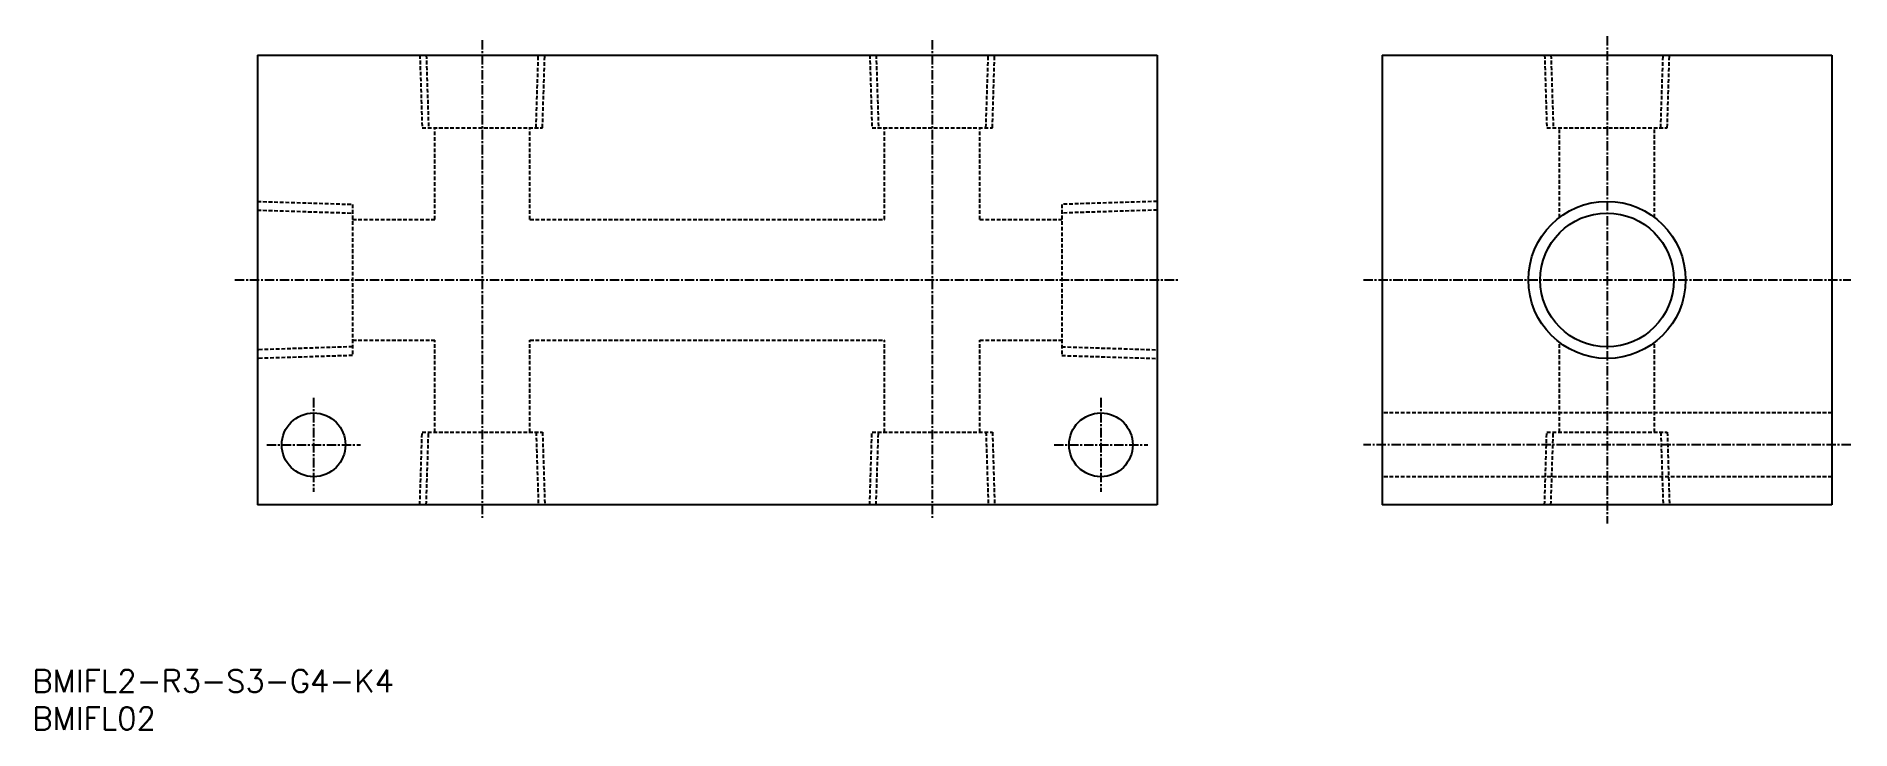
# Model space of a CAD drawing. Extents: x 1 to 243, y 0 to 92.
import ezdxf

# ---------------------------------------------------------------- set-up
doc = ezdxf.new("R2010")
doc.units = 0
doc.linetypes.add('CENTER', pattern=[2, 1.25, -0.25, 0.25, -0.25])
doc.linetypes.add('DASHED', pattern=[0.75, 0.5, -0.25])
doc.layers.get('0').update_dxf_attribs({"linetype": 'CONTINUOUS'})
doc.layers.add('CENTER', color=1, linetype='CENTER')
doc.styles.get("Standard").update_dxf_attribs({"font": 'txt.shx'})

# ---------------------------------------------------------------- blocks, each defined once
blk = doc.blocks.new('*U13')
at = {"color": 7, "linetype": 'CONTINUOUS'}
blk.add_text('BMIFL02', height=3, dxfattribs=at).set_placement((0, 0))
blk = doc.blocks.new('*U14')
at = {"color": 7, "linetype": 'CONTINUOUS'}
blk.add_text('BMIFL2-R3-S3-G4-K4', height=3, dxfattribs=at).set_placement((0, 5))

msp = doc.modelspace()

# ---------------------------------------------------------------- linework, layer by layer
at = {"color": 7, "linetype": 'CONTINUOUS'}
for p, q in [((30, 90), (150, 90)), ((30, 90), (30, 30)), ((150, 90), (150, 30)), ((180, 90), (180, 30)), ((180, 90), (240, 90)), ((240, 90), (240, 30)), ((150, 30), (30, 30)), ((240, 30), (180, 30))]:
    msp.add_line(p, q, dxfattribs=at)
at = {"color": 3, "linetype": 'DASHED'}
for p, q in [((51.669, 90), (51.972125, 80.3)), ((52.525, 90), (52.828125, 80.3)), ((67.171875, 80.3), (67.475, 90)), ((68.027875, 80.3), (68.331, 90)), ((111.669, 90), (111.972125, 80.3)), ((112.525, 90), (112.828125, 80.3)), ((127.171875, 80.3), (127.475, 90)), ((128.027875, 80.3), (128.331, 90)), ((201.669, 90), (201.972125, 80.3)), ((202.525, 90), (202.828125, 80.3)), ((217.171875, 80.3), (217.475, 90)), ((218.027875, 80.3), (218.331, 90)), ((51.972125, 80.3), (68.027875, 80.3)), ((53.65, 68.05), (53.65, 80.3)), ((66.35, 68.05), (66.35, 80.3)), ((111.972125, 80.3), (128.027875, 80.3)), ((113.65, 68.05), (113.65, 80.3)), ((126.35, 68.05), (126.35, 80.3)), ((201.972125, 80.3), (218.027875, 80.3)), ((203.65, 68.333997), (203.65, 80.3)), ((216.35, 68.333997), (216.35, 80.3)), ((30, 70.4775), (42.7, 70.080625)), ((150, 70.4775), (137.3, 70.080625)), ((30, 69.3155), (42.7, 68.918625)), ((42.7, 70.080625), (42.7, 49.919375)), ((42.7, 68.05), (53.65, 68.05)), ((66.35, 68.05), (113.65, 68.05)), ((126.35, 68.05), (137.3, 68.05)), ((137.3, 70.080625), (137.3, 49.919375)), ((150, 69.3155), (137.3, 68.918625)), ((42.7, 51.081375), (30, 50.6845)), ((42.7, 51.95), (53.65, 51.95)), ((53.65, 39.7), (53.65, 51.95)), ((66.35, 39.7), (66.35, 51.95)), ((66.35, 51.95), (113.65, 51.95)), ((113.65, 39.7), (113.65, 51.95)), ((126.35, 39.7), (126.35, 51.95)), ((126.35, 51.95), (137.3, 51.95)), ((137.3, 51.081375), (150, 50.6845)), ((203.65, 39.7), (203.65, 51.666003)), ((216.35, 39.7), (216.35, 51.666003)), ((42.7, 49.919375), (30, 49.5225)), ((137.3, 49.919375), (150, 49.5225)), ((240, 42.25), (180, 42.25)), ((51.669, 30), (51.972125, 39.7)), ((51.972125, 39.7), (68.027875, 39.7)), ((52.525, 30), (52.828125, 39.7)), ((67.171875, 39.7), (67.475, 30)), ((68.027875, 39.7), (68.331, 30)), ((111.669, 30), (111.972125, 39.7)), ((111.972125, 39.7), (128.027875, 39.7)), ((112.525, 30), (112.828125, 39.7)), ((127.171875, 39.7), (127.475, 30)), ((128.027875, 39.7), (128.331, 30)), ((201.669, 30), (201.972125, 39.7)), ((201.972125, 39.7), (218.027875, 39.7)), ((202.525, 30), (202.828125, 39.7)), ((217.171875, 39.7), (217.475, 30)), ((218.027875, 39.7), (218.331, 30)), ((240, 33.75), (180, 33.75))]:
    msp.add_line(p, q, dxfattribs=at)
at = {"color": 3, "linetype": 'CONTINUOUS'}
msp.add_circle((210, 60), 10.4775, dxfattribs=at)
at = {"color": 7, "linetype": 'CONTINUOUS'}
for centre, radius in [((210, 60), 8.918625), ((37.5, 38), 4.25), ((142.5, 38), 4.25)]:
    msp.add_circle(centre, radius, dxfattribs=at)
at = {"layer": 'CENTER', "color": 1, "linetype": 'CENTER'}
for p, q in [((60, 92), (60, 28)), ((120, 92), (120, 28)), ((210, 92.5), (210, 27.5)), ((27, 60), (153, 60)), ((177.5, 60), (242.5, 60)), ((37.5, 44.25), (37.5, 31.75)), ((142.5, 44.25), (142.5, 31.75)), ((31.25, 38), (43.75, 38)), ((136.25, 38), (148.75, 38)), ((242.5, 38), (177.5, 38))]:
    msp.add_line(p, q, dxfattribs=at)

# ---------------------------------------------------------------- block references
at = {"color": 7, "linetype": 'CONTINUOUS'}
for name in ['*U14', '*U13']:
    msp.add_blockref(name, (0, 0), dxfattribs=at)

doc.saveas('drawing.dxf')
